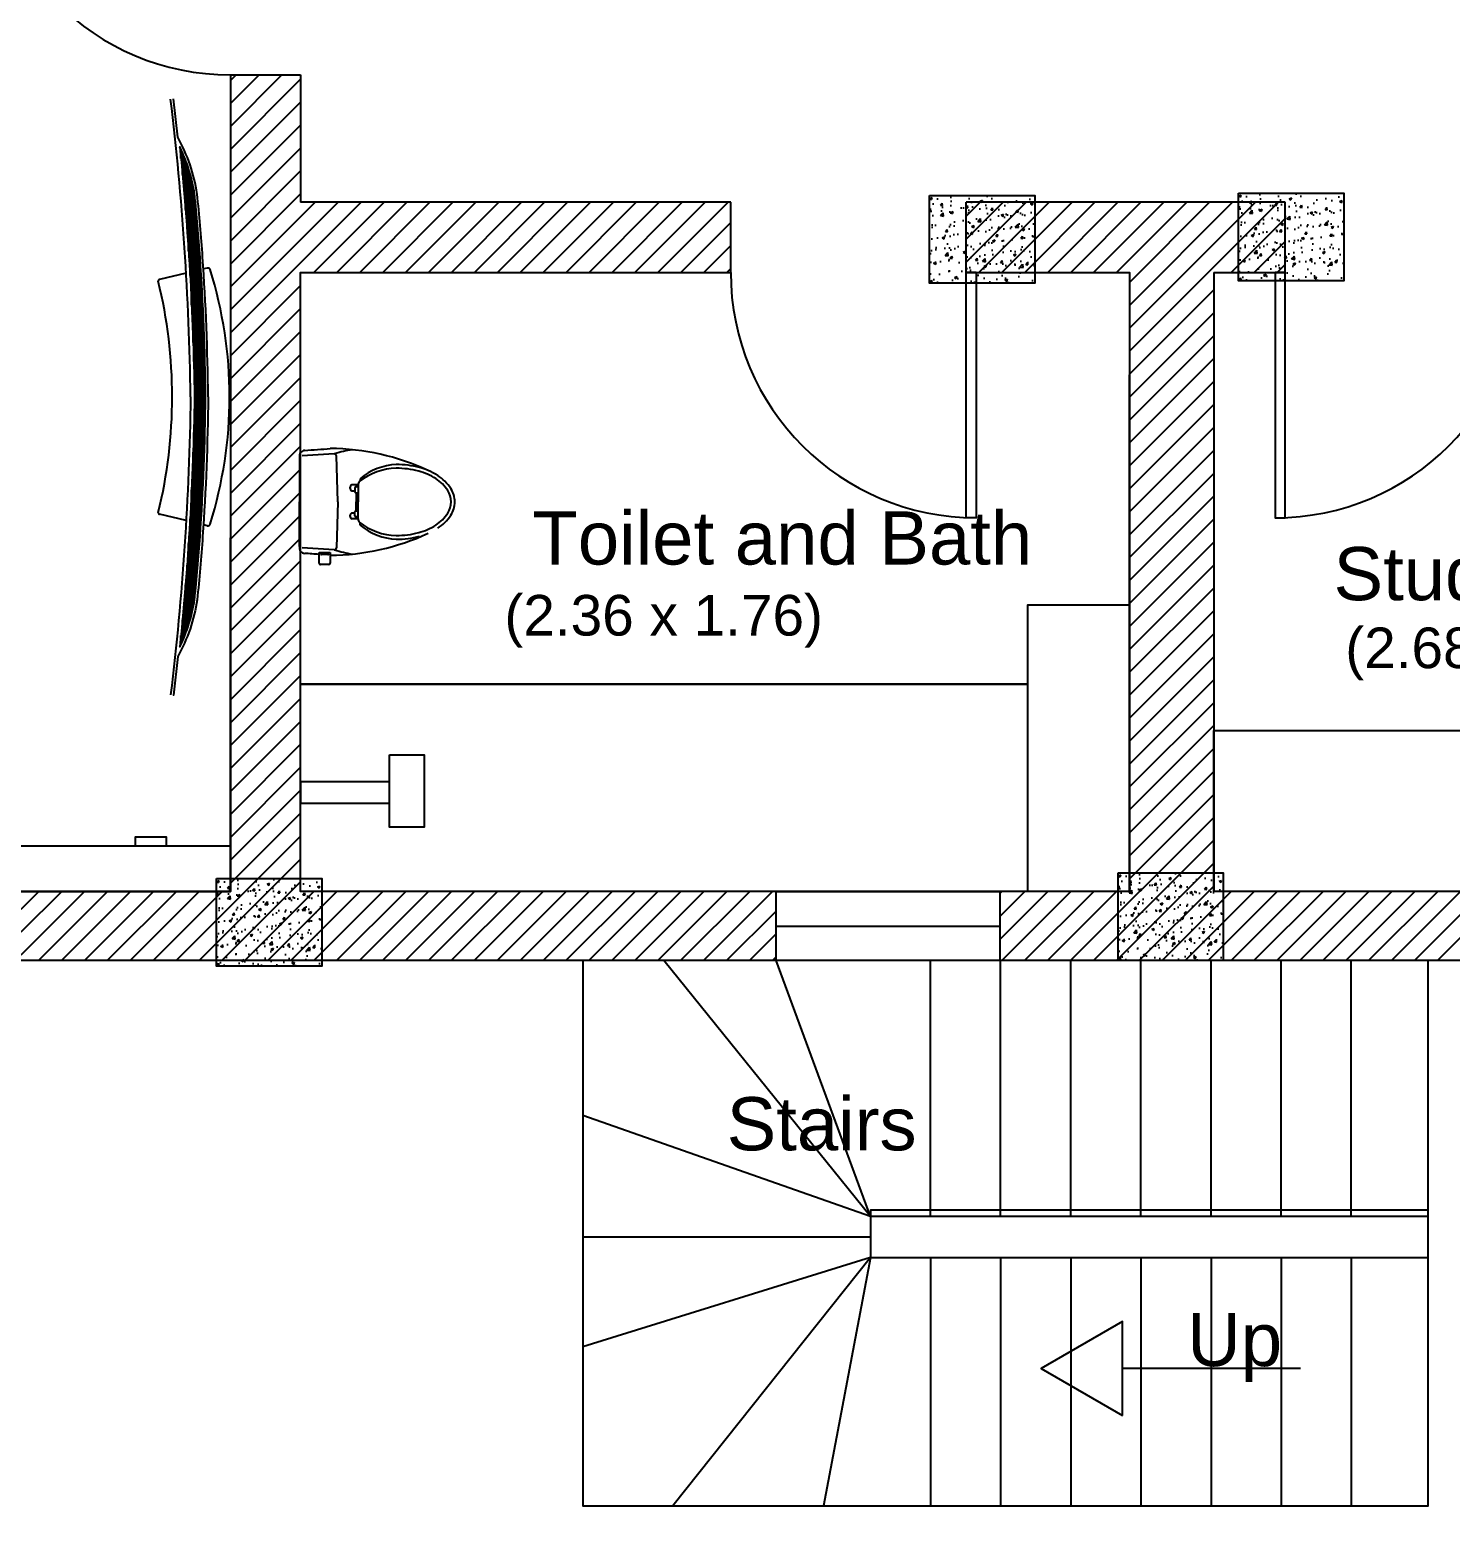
# Model space of a CAD drawing. Header units: inches. Extents: x 36.2 to 74.1, y 18.2 to 51.9.
# Drawn here: x 43.65 to 47.702, y 39.684 to 43.973 of the extents above; entities that cross this region are included whole.
import ezdxf

# ---------------------------------------------------------------- set-up
doc = ezdxf.new("R2010")
doc.units = ezdxf.units.IN
doc.header["$MEASUREMENT"] = 0
doc.layers.add('Doors', color=12, linetype='Continuous')
doc.layers.add('Windows', color=170, linetype='Continuous')
doc.styles.get("Standard").update_dxf_attribs({"font": 'arial.ttf'})

msp = doc.modelspace()

# ---------------------------------------------------------------- hatches: boundary and pattern name
at = {"true_color": 0xafd9aa}
h = msp.add_hatch(dxfattribs=at)
h.set_pattern_fill('ANSI31', color=9, scale=0.37)
h.set_pattern_definition([(45, (0, 0), (-0.03270368862987783, 0.03270368862987783), [])])
h.paths.add_polyline_path([(57.19103048852962, 49.66221806634923), (52.85098827497073, 49.66221806634923), (52.85098827497073, 49.46221806634918), (53.65829816990311, 49.46221806634918), (56.94575392950026, 49.46221806634918), (56.94575392950026, 44.22258631780738), (56.94575392950026, 43.62944386930354), (57.19103048852962, 43.62944386930354)], flags=17)
h.paths.add_polyline_path([(57.19103048852962, 38.08933364180939), (56.94575392950026, 38.08933364180939), (56.94575392950026, 37.79666967225791), (40.78812192753537, 37.79666967225791), (40.78812192753537, 41.31888763523403), (42.50459563246363, 41.31888763523403), (42.50459563246363, 41.51581615379206), (40.78812192753537, 41.51581615379206), (40.78812192753537, 42.89082965322888), (40.78812192780253, 43.64456270647098), (40.78812192753537, 43.87412290951333), (40.58812192753533, 43.87412290951333), (40.58812192753533, 42.68069730867904), (40.58812192753533, 37.79666967225791), (38.47708705135858, 37.79666967225791), (38.47708705135858, 49.46221806634918), (40.58812192753533, 49.46221806634918), (42.51207808031874, 49.46221806634918), (42.51207808031874, 49.66221806634923), (38.27708705135854, 49.66221806634923), (38.27708705135854, 37.5676050139827), (40.78812192753537, 37.5676050139827), (57.19103048852962, 37.5676050139827)])
h.paths.add_polyline_path([(44.42106933739194, 45.15959830586386), (44.2210693373919, 45.15959830586386), (44.2210693373919, 45.04269204946075), (40.78812192753537, 45.04382891205483), (40.78812192753537, 45.19080102632273), (40.58812192753533, 45.19080102632273), (40.58812192753533, 44.57412290951333), (40.78812192753537, 44.57412290951333), (40.78812192753537, 44.87361965644942), (44.2210693373919, 44.87361965644942), (44.2210693373919, 44.51644282745696), (44.42106933739195, 44.51644282745696)], flags=17)
h.paths.add_polyline_path([(40.78812192753537, 49.26221806634913), (40.78812192753537, 49.46221806634918), (40.58812192753533, 49.46221806634918), (40.58812192753533, 45.89080102632273), (40.78812192753537, 45.89080102632273)], flags=17)
h.paths.add_polyline_path([(46.05316468265652, 46.34532779184434), (44.42106933739194, 46.34532779184434), (44.42010352305249, 47.36394348921141), (46.9671654640855, 47.36394348921141), (46.9671654640855, 47.25644326718401), (46.9671654640855, 46.34532779184434), (46.72488356487848, 46.34532779184434), (46.72488356487848, 46.14628781380969), (47.16716546408554, 46.14628781380969), (47.16716546408554, 47.45644326718406), (47.16716546408554, 49.46221806634918), (46.9671654640855, 49.46221806634918), (46.9671654640855, 47.51029637473192), (44.42010352305249, 47.51029637473192), (44.42010352305249, 48.52928637348391), (44.2210693373919, 48.52928637348391), (44.2210693373919, 46.14628781380969), (44.2210693373919, 45.85959830587547), (44.42042712027075, 45.85959829023947), (44.42010352305249, 46.14628781380969), (46.05316468265652, 46.14628781380969)], flags=17)
h.paths.add_polyline_path([(52.03947005248098, 49.66221806634923), (49.15495135300178, 49.66221806634923), (49.15495135300178, 49.46221806634918), (50.73065480057994, 49.46221806634918), (50.73065480057994, 46.60077327740549), (50.67109466947635, 46.60077327740549), (50.67109466947635, 46.75087930088119), (50.93632792979406, 46.75087930088119), (50.93632792979406, 49.46221806634918), (52.03947005248098, 49.46221806634918)], flags=17)
h.paths.add_polyline_path([(47.99324783542183, 49.66221806634923), (46.50710326885083, 49.66221806634923), (46.50710326885083, 49.46221806634918), (47.5319039625748, 49.46221806634918), (47.99324783542183, 49.46221806634918)], flags=17)
h.paths.add_polyline_path([(45.67164455264007, 49.66221806634923), (44.78484202154175, 49.66221806634923), (43.70270385513702, 49.66221806634923), (43.70270385513702, 49.46221806634918), (44.7858078358812, 49.46221806634918), (45.67164455264007, 49.46221806634918)], flags=17)
h.paths.add_polyline_path([(53.65829816990311, 48.20815147173803), (53.4582981699031, 48.20815147173803), (53.45829816990314, 46.75087930088119), (51.71894513315991, 46.75087930088119), (51.71894513315991, 46.60077327740549), (53.45829816990314, 46.60077327740549), (53.45829816990315, 46.21807010964807), (53.65829816990311, 46.21807010964807)], flags=17)
h.paths.add_polyline_path([(53.65829816990311, 44.27062006720342), (53.65829816990311, 44.62758053439387), (53.45829816990319, 44.62758053439387), (53.45829816990322, 43.74171787508095), (53.65829816990311, 43.74171787508095)], flags=16)
h.paths.add_polyline_path([(53.6582981699031, 42.39828011063702), (53.45829816990324, 42.39828011063702), (53.45829816990324, 42.36999899285898), (53.45829816990329, 41.51581615379195), (49.91368457504029, 41.51581615379195), (49.91368457504029, 43.28164258412477), (49.91368457504029, 43.48164258412481), (47.90064938063469, 43.48164258412481), (47.90064938063469, 43.28164258412477), (49.71368457504025, 43.28164258412477), (49.71368457504025, 43.113369785382), (49.72917110749929, 43.113369785382), (49.72917110749929, 41.66796009052664), (49.71368457504025, 41.66796009052664), (49.71368457504025, 41.51581615379195), (49.17272550235704, 41.51581615379195), (49.17272550235704, 41.31888763523403), (53.65829816990311, 41.31888763523403)], flags=17)
h.paths.add_polyline_path([(48.28471528214369, 41.51581615379195), (47.02533339938475, 41.51581615379195), (47.02533339938475, 41.97541082830685), (47.02533339938475, 43.28164258412477), (47.22893049841272, 43.28164258412477), (47.22893049841272, 43.48164258412481), (46.31946937748087, 43.48164258412481), (46.31946937748087, 43.28164258412488), (46.784944991418, 43.28164258412488), (46.78494499141755, 41.51581615379206), (46.49528448764977, 41.51581615379206), (46.41541967112046, 41.51581615379206), (46.41541967112046, 41.31888763523403), (48.28471528214369, 41.31888763523403)], flags=17)
edge = h.paths.add_edge_path(flags=17)
edge.add_line((45.77705140774715, 41.51581615379206), (44.42106933739171, 41.51581615379206))
edge.add_line((44.42106933739171, 41.51581615379206), (44.42106933739196, 42.48648409710674))
edge.add_arc((44.43430809197882, 42.49665964867577), 0.01669749899670576, 189.8162380724889, 217.5465457849736, ccw=False)
edge.add_line((44.41785505070904, 42.49381291269924), (44.41785505070904, 42.62703212785364))
edge.add_line((44.41785505070904, 42.62703212785364), (44.41785505070904, 42.75770457570115))
edge.add_line((44.41785505070904, 42.75770457570115), (44.42106933739203, 42.75790530237202))
edge.add_line((44.42106933739203, 42.75790530237202), (44.42106933739217, 43.28164258412488))
edge.add_line((44.42106933739217, 43.28164258412488), (45.6477504952589, 43.28164258412488))
edge.add_line((45.6477504952589, 43.28164258412488), (45.6477504952589, 43.48164258412481))
edge.add_line((45.6477504952589, 43.48164258412481), (44.42106933739194, 43.48164258412481))
edge.add_line((44.42106933739194, 43.48164258412481), (44.42106933739195, 43.84472394523499))
edge.add_line((44.42106933739195, 43.84472394523499), (44.2210693373919, 43.84472394523499))
edge.add_line((44.2210693373919, 43.84472394523499), (44.2210693373919, 43.77399299500331))
edge.add_line((44.2210693373919, 43.77399299500331), (44.22106933739167, 41.51581615379206))
edge.add_line((44.22106933739167, 41.51581615379206), (43.624360987592, 41.51581615379206))
edge.add_line((43.624360987592, 41.51581615379206), (43.624360987592, 41.31888763523403))
edge.add_line((43.624360987592, 41.31888763523403), (45.77705140774715, 41.31888763523403))
edge.add_line((45.77705140774715, 41.31888763523403), (45.77705140774715, 41.51581615379206))
h = msp.add_hatch()
h.set_pattern_fill('GRATE', color=256, scale=0.005465108712496562, angle=-90.00000000000001)
h.set_pattern_definition([(270, (43.38152107496133, 51.29745926195064), (0.004337930040544145, -7.968648208616303e-19), []), (360, (43.38152107496133, 51.29745926195064), (4.249945711262029e-18, 0.01735172016217659), [])])
edge = h.paths.add_edge_path()
edge.add_arc((36.08796479109646, 43.038469059398), 8.031190561659376, -5.8949309602617745, -0.7988256644226226, ccw=False)
edge.add_arc((43.64942360158255, 42.42020500229849), 0.4745802003134248, -25.80315954805747, -8.640902738745924)
edge.add_arc((39.21474027740631, 42.86566052986), 4.931028789901593, -6.015470829849014, -3.919318011194914)
edge.add_arc((37.2891858246993, 42.99758392086238), 6.861097112897778, -3.919318011194177, -0.5936135586690736)
edge.add_arc((37.28918582469868, 42.85541751889265), 6.861097112898401, 0.5936135586695444, 3.919318011194037)
edge.add_arc((39.21474027740626, 42.98734090989505), 4.931028789901629, 3.919318011194877, 6.015470829845031)
edge.add_arc((43.64942360158232, 43.4327964374565), 0.4745802003136452, 8.6409027387053, 25.828831424895)
edge.add_arc((35.99255474293079, 42.80812697750134), 8.12668212575813, 0.8346032975563844, 5.8721753336404845, ccw=False)
at = {"transparency": 33554687}
h = msp.add_hatch(dxfattribs=at)
h.set_pattern_fill('AR-CONC', color=0, scale=0.01)
h.set_pattern_definition([(49.99999999999999, (8.23766004558449, -6.411647005532643), (0.07172601826007535, -0.006275213498259511), [0.0075, -0.0825]), (355, (8.23766004558449, -6.411647005532643), (-0.0138751333613, 0.07521921337000119), [0.006, -0.066]), (100.45144446, (8.243637213684494, -6.412169939932646), (0.0578508846727112, 0.06894399909686294), [0.006374019199999987, -0.07011421119999979]), (46.18420000000001, (8.23766004558449, -6.39164700553264), (0.1067241330671572, -0.01655192807930765), [0.01125, -0.12375]), (96.63563549, (8.246553720084492, -6.393026336232644), (0.09346619456742283, 0.09741186007745505), [0.0095610342, -0.105171376]), (351.1841639899999, (8.23766004558449, -6.39164700553264), (0.09346619450547732, 0.09741186002699902), [0.009000000000000001, -0.0990000001]), (21, (8.247660045584489, -6.396647005532643), (0.05969070521184617, -0.04026188906653388), [0.0075, -0.0825]), (326.0000000000001, (8.247660045584489, -6.396647005532643), (0.02433153319215817, 0.0725150045046853), [0.006, -0.066]), (71.45144474, (8.252634270984494, -6.400002162932644), (0.08402223767299712, 0.03225311528063538), [0.006374019000000001, -0.0701142112]), (37.50000000000001, (8.23766004558449, -6.411647005532643), (0.001215985531729067, 0.03328938538313115), [0, -0.0652, 0, -0.067, 0, -0.06625]), (7.499999999999999, (8.23766004558449, -6.411647005532643), (0.02630695374421486, 0.03944117118823603), [0, -0.0382, 0, -0.0637, 0, -0.02525]), (327.5, (8.21536004558449, -6.411647005532643), (0.0533822436172409, -0.002255487173437976), [0, -0.025, 0, -0.078, 0, -0.1035]), (317.5, (8.205360045584492, -6.411647005532643), (0.05831861693423862, 0.01001049823323177), [0, -0.0325, 0, -0.0518, 0, -0.0735])])
h.paths.add_polyline_path([(46.21474709694303, 43.50057106081658), (46.21474709694303, 43.25057106081658), (46.51474709694303, 43.25057106081658), (46.51474709694303, 43.50057106081658)])
h = msp.add_hatch(dxfattribs=at)
h.set_pattern_fill('AR-CONC', color=0, scale=0.01)
h.set_pattern_definition([(49.99999999999999, (9.119175834946802, -6.404870673369544), (0.07172601826007535, -0.006275213498259511), [0.0075, -0.0825]), (355, (9.119175834946802, -6.404870673369544), (-0.0138751333613, 0.07521921337000119), [0.006, -0.066]), (100.45144446, (9.125153003046805, -6.405393607769547), (0.0578508846727112, 0.06894399909686294), [0.006374019199999987, -0.07011421119999979]), (46.18420000000001, (9.119175834946802, -6.384870673369541), (0.1067241330671572, -0.01655192807930765), [0.01125, -0.12375]), (96.63563549, (9.128069509446803, -6.386250004069545), (0.09346619456742283, 0.09741186007745505), [0.0095610342, -0.105171376]), (351.1841639899999, (9.119175834946802, -6.384870673369541), (0.09346619450547732, 0.09741186002699902), [0.009000000000000001, -0.0990000001]), (21, (9.1291758349468, -6.389870673369543), (0.05969070521184617, -0.04026188906653388), [0.0075, -0.0825]), (326.0000000000001, (9.1291758349468, -6.389870673369543), (0.02433153319215817, 0.0725150045046853), [0.006, -0.066]), (71.45144474, (9.134150060346805, -6.393225830769545), (0.08402223767299712, 0.03225311528063538), [0.006374019000000001, -0.0701142112]), (37.50000000000001, (9.119175834946802, -6.404870673369544), (0.001215985531729067, 0.03328938538313115), [0, -0.0652, 0, -0.067, 0, -0.06625]), (7.499999999999999, (9.119175834946802, -6.404870673369544), (0.02630695374421486, 0.03944117118823603), [0, -0.0382, 0, -0.0637, 0, -0.02525]), (327.5, (9.0968758349468, -6.404870673369544), (0.0533822436172409, -0.002255487173437976), [0, -0.025, 0, -0.078, 0, -0.1035]), (317.5, (9.086875834946802, -6.404870673369544), (0.05831861693423862, 0.01001049823323177), [0, -0.0325, 0, -0.0518, 0, -0.0735])])
h.paths.add_polyline_path([(47.09626288630534, 43.50734739297968), (47.09626288630534, 43.25734739297968), (47.39626288630534, 43.25734739297968), (47.39626288630534, 43.50734739297968)])
h = msp.add_hatch(dxfattribs=at)
h.set_pattern_fill('AR-CONC', color=0, scale=0.01)
h.set_pattern_definition([(49.99999999999999, (8.775591865311, -8.343330431115191), (0.07172601826007535, -0.006275213498259511), [0.0075, -0.0825]), (355, (8.775591865311, -8.343330431115191), (-0.0138751333613, 0.07521921337000119), [0.006, -0.066]), (100.45144446, (8.781569033411003, -8.343853365515194), (0.0578508846727112, 0.06894399909686294), [0.006374019199999987, -0.07011421119999979]), (46.18420000000001, (8.775591865311, -8.323330431115188), (0.1067241330671572, -0.01655192807930765), [0.01125, -0.12375]), (96.63563549, (8.784485539811001, -8.324709761815193), (0.09346619456742283, 0.09741186007745505), [0.0095610342, -0.105171376]), (351.1841639899999, (8.775591865311, -8.323330431115188), (0.09346619450547732, 0.09741186002699902), [0.009000000000000001, -0.0990000001]), (21, (8.785591865310998, -8.328330431115191), (0.05969070521184617, -0.04026188906653388), [0.0075, -0.0825]), (326.0000000000001, (8.785591865310998, -8.328330431115191), (0.02433153319215817, 0.0725150045046853), [0.006, -0.066]), (71.45144474, (8.790566090711003, -8.331685588515192), (0.08402223767299712, 0.03225311528063538), [0.006374019000000001, -0.0701142112]), (37.50000000000001, (8.775591865311, -8.343330431115191), (0.001215985531729067, 0.03328938538313115), [0, -0.0652, 0, -0.067, 0, -0.06625]), (7.499999999999999, (8.775591865311, -8.343330431115191), (0.02630695374421486, 0.03944117118823603), [0, -0.0382, 0, -0.0637, 0, -0.02525]), (327.5, (8.753291865310999, -8.343330431115191), (0.0533822436172409, -0.002255487173437976), [0, -0.025, 0, -0.078, 0, -0.1035]), (317.5, (8.743291865311, -8.343330431115191), (0.05831861693423862, 0.01001049823323177), [0, -0.0325, 0, -0.0518, 0, -0.0735])])
h.paths.add_polyline_path([(46.75267891666954, 41.56888763523403), (46.75267891666954, 41.31888763523403), (47.05267891666954, 41.31888763523403), (47.05267891666954, 41.56888763523403)])
h = msp.add_hatch(dxfattribs=at)
h.set_pattern_fill('AR-CONC', color=0, scale=0.01)
h.set_pattern_definition([(49.99999999999999, (6.204109592299503, -8.35958599718225), (0.07172601826007535, -0.006275213498259511), [0.0075, -0.0825]), (355, (6.204109592299503, -8.35958599718225), (-0.0138751333613, 0.07521921337000119), [0.006, -0.066]), (100.45144446, (6.210086760399506, -8.360108931582253), (0.0578508846727112, 0.06894399909686294), [0.006374019199999987, -0.07011421119999979]), (46.18420000000001, (6.204109592299503, -8.339585997182247), (0.1067241330671572, -0.01655192807930765), [0.01125, -0.12375]), (96.63563549, (6.213003266799504, -8.340965327882252), (0.09346619456742283, 0.09741186007745505), [0.0095610342, -0.105171376]), (351.1841639899999, (6.204109592299503, -8.339585997182247), (0.09346619450547732, 0.09741186002699902), [0.009000000000000001, -0.0990000001]), (21, (6.214109592299501, -8.34458599718225), (0.05969070521184617, -0.04026188906653388), [0.0075, -0.0825]), (326.0000000000001, (6.214109592299501, -8.34458599718225), (0.02433153319215817, 0.0725150045046853), [0.006, -0.066]), (71.45144474, (6.219083817699506, -8.347941154582251), (0.08402223767299712, 0.03225311528063538), [0.006374019000000001, -0.0701142112]), (37.50000000000001, (6.204109592299503, -8.35958599718225), (0.001215985531729067, 0.03328938538313115), [0, -0.0652, 0, -0.067, 0, -0.06625]), (7.499999999999999, (6.204109592299503, -8.35958599718225), (0.02630695374421486, 0.03944117118823603), [0, -0.0382, 0, -0.0637, 0, -0.02525]), (327.5, (6.181809592299501, -8.35958599718225), (0.0533822436172409, -0.002255487173437976), [0, -0.025, 0, -0.078, 0, -0.1035]), (317.5, (6.171809592299503, -8.35958599718225), (0.05831861693423862, 0.01001049823323177), [0, -0.0325, 0, -0.0518, 0, -0.0735])])
h.paths.add_polyline_path([(44.18119664365804, 41.55263206916698), (44.18119664365804, 41.30263206916698), (44.48119664365804, 41.30263206916698), (44.48119664365804, 41.55263206916698)])

# ---------------------------------------------------------------- linework, layer by layer
for p, q in [((44.2210693373919, 43.84472394523499), (44.42106933739194, 43.84472394523499)), ((44.2210693373919, 43.84472394523499), (44.2210693373919, 43.77399299500331)), ((44.42106933739195, 43.84472394523499), (44.42106933739194, 43.48164258412481)), ((44.2210693373919, 43.77399299500331), (44.22106933739167, 41.51581615379183)), ((45.6477504952589, 43.48164258412481), (44.42106933739194, 43.48164258412481)), ((45.6477504952589, 43.28164258412488), (45.6477504952589, 43.48164258412481)), ((46.31946937748087, 43.28164258412488), (46.31946937748087, 43.48164258412481)), ((47.22893049841272, 43.48164258412481), (46.31946937748087, 43.48164258412481)), ((47.22893049841272, 43.28164258412477), (47.22893049841272, 43.48164258412481)), ((44.09460652662872, 43.27949699853718), (44.01829449445834, 43.26124319466867)), ((44.15489086741866, 43.29391698581605), (44.14395290595541, 43.29130063033982)), ((44.09473435598606, 42.57347386449292), (44.01829449445834, 42.59175824508637)), ((44.15489086741866, 42.559084453939), (44.14395290595541, 42.56170080941522)), ((44.2210693373919, 41.51581615379206), (40.78812192753537, 41.51581615379206)), ((46.04609891870496, 40.58875887531667), (45.45737379026832, 41.31888763523403)), ((46.04609891870496, 40.58875887531667), (45.77705140774715, 41.31888763523403)), ((46.21757506957219, 40.58875887531667), (46.21757506957219, 41.31888763523403)), ((46.41757506957219, 40.58875887531667), (46.41757506957219, 41.31888763523403)), ((46.61757506957219, 40.58875887531667), (46.61757506957219, 41.31888763523403)), ((46.81757506957219, 40.58875887531667), (46.81757506957219, 41.31888763523403)), ((47.01757506957219, 40.58875887531667), (47.01757506957219, 41.31888763523403)), ((47.21757506957219, 40.58875887531667), (47.21757506957219, 41.31888763523403)), ((47.41757506957219, 40.58875887531667), (47.41757506957219, 41.31888763523403)), ((46.04609891870496, 40.58875887531667), (45.22628506810725, 40.87728514488481)), ((46.04609891870496, 40.5303177959554), (45.22628506810725, 40.5303177959554)), ((46.04609891870496, 40.47187671659412), (45.22628506810725, 40.21685692108804)), ((46.04609891870496, 40.47187671659412), (45.48307346212459, 39.76350881407143)), ((46.04609891870496, 40.47187671659412), (45.91256289346347, 39.76350881407143)), ((46.21757506957219, 40.47187671659412), (46.21757506957219, 39.76350881407143)), ((46.41757506957219, 40.47187671659412), (46.41757506957219, 39.76350881407143)), ((46.61757506957219, 40.47187671659412), (46.61757506957219, 39.76350881407143)), ((46.81757506957219, 40.47187671659412), (46.81757506957219, 39.76350881407143)), ((47.01757506957219, 40.47187671659412), (47.01757506957219, 39.76350881407143)), ((47.21757506957219, 40.47187671659412), (47.21757506957219, 39.76350881407143)), ((47.41757506957219, 40.47187671659412), (47.41757506957219, 39.76350881407143)), ((47.27269482661723, 40.15545646050577), (46.76506475704809, 40.15545646050577))]:
    msp.add_line(p, q)
at = {"color": 7, "true_color": 0xffffff}
for p, q in [((44.51652460384292, 42.76386631946266), (44.42526645266155, 42.75816740499646)), ((44.41785505070904, 42.75455787105496), (44.41785505070904, 42.62703212785364)), ((44.52720711136062, 42.62703212785364), (44.52386075576538, 42.75835311679363)), ((44.58478655884118, 42.67574634119216), (44.56741078847799, 42.67574634119216)), ((44.58478655884118, 42.67574634119216), (44.58478655884118, 42.62703212785364)), ((44.59099219111376, 42.69312211155652), (44.59099219111376, 42.68698640767)), ((44.56741078847799, 42.65837057082896), (44.57547811043233, 42.65837057082896)), ((44.57547811043233, 42.66643789278446), (44.57547811043233, 42.6558883179211)), ((44.58478655884118, 42.66954070891959), (44.57858092656861, 42.66954070891959)), ((44.57858092656861, 42.65278550178365), (44.58478655884118, 42.65278550178365)), ((44.57920148979587, 42.65278550178365), (44.57920148979587, 42.62703212785364)), ((44.41785505070904, 42.49950638465232), (44.41785505070904, 42.62703212785364)), ((44.52720711136062, 42.62703212785364), (44.52386075576538, 42.49571113891366)), ((44.56741078847799, 42.59569368487716), (44.57547811043233, 42.59569368487716)), ((44.57547811043233, 42.58762636292282), (44.57547811043233, 42.59817593778503)), ((44.57858092656861, 42.60127875392247), (44.58478655884118, 42.60127875392247)), ((44.57920148979587, 42.60127875392247), (44.57920148979587, 42.62703212785364)), ((44.58478655884118, 42.57831791451396), (44.58478655884118, 42.62703212785364)), ((44.58478655884118, 42.57831791451396), (44.56741078847799, 42.57831791451396)), ((44.58478655884118, 42.58452354678654), (44.57858092656861, 42.58452354678654)), ((44.59099219111376, 42.56094214415076), (44.59099219111376, 42.56707784803729)), ((44.51652460384292, 42.49019793624346), (44.42526645266155, 42.49589685070852)), ((44.47736600444596, 42.47817584841049), (44.4737057411668, 42.48275117751638)), ((44.4737057411668, 42.477230440686), (44.4737057411668, 42.48275117751638)), ((44.4737057411668, 42.48275117751638), (44.50535446575692, 42.48275117751638)), ((44.4737057411668, 42.45234357937963), (44.4737057411668, 42.477230440686)), ((44.4987488252962, 42.47654554524266), (44.48075805372844, 42.47654554524266)), ((44.50535446575692, 42.48275117751638), (44.50230752172036, 42.47839840033238)), ((44.50535446575692, 42.48275117751638), (44.50535446575692, 42.47487289004445)), ((44.50535446575692, 42.47487289004445), (44.50535446575692, 42.45234357937963)), ((44.50101052316149, 42.44799963678884), (44.47804968375298, 42.44799963678884))]:
    msp.add_line(p, q, dxfattribs=at)
for points in [[(44.10744565001663, 42.92650071987752), (44.10744565001663, 42.92650071987752, 0.0262372646196707), (44.05040671452662, 43.77583077591437, 2.267412370488166)], [(44.15742963251909, 42.92650071987752, 0.01451497619300714), (44.14173377063717, 43.32489858745658, 0.009155133906096773), (44.1260721834018, 43.50505606050459, 0.08953680392656947), (44.07072138681071, 43.66715406979481), (44.05851568585732, 43.77693741903553), (44.05851568585732, 43.77693741903553)], [(44.11837480109171, 42.92650071987757, -0.02223961959945953), (44.07668567359731, 42.2136293785013, 0.07502476294597962), (44.11861702128945, 42.34890351961201, 0.009146447121101324), (44.13423682045182, 42.52861648258776, 0.01451214179577084), (44.14991470515742, 42.92650071987754, 0.0145121417957682), (44.13423682045182, 43.32438495716728, 0.009146447121084153), (44.11861702128948, 43.50409792014269, 0.07513740908608306), (44.07659307269137, 43.6395634790327, -0.02198409519833695), (44.11837470341679, 42.92650071987757)], [(44.10744565001663, 42.92650071987752), (44.10744565001663, 42.92650071987752, -0.02655035335912093), (44.05040671452662, 42.07717066384066, -2.267412370488166)], [(44.15742963251909, 42.92650071987752, -0.01451497619300714), (44.14173377063717, 42.52810285229845, -0.009155133906096773), (44.1260721834018, 42.34794537925044, -0.08953680392656947), (44.07072138681071, 42.18584736996023), (44.05851568585732, 42.0760640207195), (44.05851568585732, 42.0760640207195)]]:
    msp.add_lwpolyline(points, format="xyb")
for points in [[(46.21474709694303, 43.50057106081658), (46.51474709694303, 43.50057106081658), (46.51474709694303, 43.25057106081658), (46.21474709694303, 43.25057106081658)], [(47.09626288630534, 43.50734739297968), (47.39626288630534, 43.50734739297968), (47.39626288630534, 43.25734739297968), (47.09626288630534, 43.25734739297968)], [(46.78494499141777, 41.51581615379206), (46.49528448764977, 41.51581615379206), (46.49528448764977, 42.33327773524161), (46.78494499141777, 42.33327773524161)], [(46.49528448764977, 42.10678744667348), (44.42106933739186, 42.10678744667348), (44.42106933739186, 42.10678744667348), (46.49528448764977, 42.10678744667348)], [(48.28471528214369, 41.51581615379195), (47.02533339938475, 41.51581615379195), (47.02533339938475, 41.97541082830685), (48.28471528214369, 41.97541082830685)], [(44.6747553379937, 41.90515902311381), (44.77357692070655, 41.90515902311381), (44.77357692070655, 41.69942651589463), (44.6747553379937, 41.69942651589463)], [(44.42106933739171, 41.76800146600999), (44.6747553379937, 41.76800146600999), (44.6747553379937, 41.82835293506014), (44.42106933739171, 41.82835293506014)], [(42.80761830887059, 41.51581615379206), (44.2210693373919, 41.51581615379206), (44.2210693373919, 41.64501677990484), (42.80761830887059, 41.64501677990484)], [(44.03732014617344, 41.64501677990484), (43.95056244774605, 41.64501677990484), (43.95056244774605, 41.67173160806033), (44.03732014617344, 41.67173160806033)], [(46.75267891666954, 41.56888763523403), (47.05267891666954, 41.56888763523403), (47.05267891666954, 41.31888763523403), (46.75267891666954, 41.31888763523403)], [(44.18119664365804, 41.55263206916698), (44.48119664365804, 41.55263206916698), (44.48119664365804, 41.30263206916698), (44.18119664365804, 41.30263206916698)], [(47.63685235779933, 41.31888763523403), (45.22628506810725, 41.31888763523403), (45.22628506810725, 39.76350881407143), (47.63685235779933, 39.76350881407143)], [(47.63685235779933, 40.60734210487499), (46.04609891870496, 40.60734210487499), (46.04609891870496, 40.47187671659412), (47.63685235779933, 40.47187671659412)], [(47.63685235779933, 40.58875887531667), (46.04609891870496, 40.58875887531667), (46.04609891870496, 40.47187671659412), (47.63685235779933, 40.47187671659412)], [(46.76506475704809, 40.02139610832819), (46.76506475704809, 40.28951681268336), (46.53286541579594, 40.15545646050577)]]:
    msp.add_lwpolyline(points, close=True)
for points in [[(46.31946937748087, 43.28164258412488), (46.784944991418, 43.28164258412488), (46.78494499141755, 41.51581615379206), (44.42106933739171, 41.51581615379206), (44.42106933739217, 43.28164258412488), (45.6477504952589, 43.28164258412488)], [(47.02533339938475, 43.28164258412477), (47.02533339938475, 41.51581615379195)], [(47.02533339938475, 43.28164258412477), (47.22893049841272, 43.28164258412477)], [(47.90064938063469, 43.28164258412477), (49.71368457504025, 43.28164258412477), (49.71368457504025, 41.51581615379195), (47.02533339938475, 41.51581615379195)], [(46.78494499141777, 41.51581615379206), (46.78494499141777, 42.98938750686858)], [(44.2210693373919, 41.51581615379206), (44.2210693373919, 42.52472697678087)], [(53.65829816990311, 41.31888763523403), (40.78812192753537, 41.31888763523403)]]:
    msp.add_lwpolyline(points)
for centre, radius, start, end in [((44.15648009915238, 43.28727302798331), 0.006831385890620702, 17.43304589651195, 103.4523608859765), ((43.00757683352701, 42.92650071987752), 1.211047052646622, 342.5669541033683, 17.43304589663132), ((44.01924803349857, 43.25725681996903), 0.004098831534372421, 103.4523608859765, 193.6730309340388), ((42.65965107090265, 42.92650071987752), 1.395152217580037, 346.3269690659611, 13.67303093403886), ((44.01924803349857, 42.59574461978601), 0.004098831534372421, 166.3269690659612, 256.5476391140235), ((44.15648009915238, 42.56572841177172), 0.006831385890620702, 256.5476391140235, 342.5669541034878)]:
    msp.add_arc(centre, radius, start, end)
for centre, radius, start, end in [((44.43430809197829, 42.75740460703094), 0.01669749899608623, 95.0906703559302, 189.8162380708838), ((43.99239181375822, 49.50991711698607), 6.7502647242842, 273.741036594251, 274.3604660211345), ((44.50084970816113, 42.10437364605924), 0.6748345905952478, 65.14719131345059, 89.59485527610413), ((44.5164592254394, 42.75614179112462), 0.007724805006009954, 16.63435751747017, 89.51507496823187), ((44.61948059626668, 42.45175764703257), 0.328072981898886, 98.88286625845278, 107.9475216618766), ((44.69818544120385, 42.54533502334599), 0.1776241229126015, 91.34837761627087, 128.1307684678788), ((44.70178246912926, 42.56188940097428), 0.1717454803757905, 92.59528931015863, 130.1719810194055), ((44.69400568684106, 42.47252760106734), 0.2609311202608811, 75.20701636196372, 90.00000000056954), ((44.69400568683788, 42.47252760108465), 0.2503823605097132, 75.20701636118262, 89.99999999981394), ((44.71411859801653, 42.54868967766521), 0.1821580848512196, 67.27937689438203, 75.20701635923322), ((44.57134102225061, 42.66705845601057), 0.009535517103761866, 114.3410899365065, 245.658910063493), ((44.60319660124981, 42.67378122430584), 0.01851462518832856, 142.4899526845929, 173.9072283425631), ((44.71411859801869, 42.54868967765056), 0.1716093251295876, 57.48059634344001, 75.20701636256557), ((44.71411859801553, 42.5486896776745), 0.1821580848430307, 57.48059633872482, 67.27937689310328), ((44.74478438562756, 42.59678936785686), 0.1145657389203249, 33.01175853040468, 57.48059633845617), ((44.74478438562984, 42.59678936784438), 0.1251144986615504, 33.01175853495674, 57.48059634301711), ((44.57858092656804, 42.66643789278389), 0.003102816135707188, 89.99999998930599, 179.9999999892995), ((44.5785809265692, 42.65588831792051), 0.003102816136863076, 179.9999999892995, 269.9999999893059), ((44.79133323527677, 42.62703212784372), 0.0590551999633995, 9.545938709882438e-09, 33.01175854381012), ((44.7913332352775, 42.62703212785486), 0.06960395969305917, 359.9999999990457, 33.01175853315475), ((44.57134102225061, 42.58700579969556), 0.009535517103761866, 114.3410899365065, 245.658910063493), ((44.5785809265692, 42.59817593778561), 0.003102816136863076, 90.00000001069358, 180.0000000107005), ((44.74478438562756, 42.65727488784927), 0.1145657389203249, 302.5194036615438, 326.9882414695952), ((44.74478438562718, 42.65727488786118), 0.125114498663471, 302.519403657937, 326.9882414657268), ((44.79133323527483, 42.62703212786299), 0.05905519996535003, 326.9882414568851, 359.999999991024), ((44.79133323527555, 42.62703212785183), 0.06960395969500971, 326.9882414673706, 1.524223581107124e-09), ((44.57858092656861, 42.58762636292282), 0.003102816136285132, 180, 270), ((44.60319660125187, 42.5802830313997), 0.01851462519031013, 186.0927716549542, 217.5100473129633), ((44.69818544120211, 42.70872923235956), 0.177624122911984, 231.8692315329192, 268.6516223843057), ((44.70178246913095, 42.69217485473242), 0.1717454803764447, 229.828018980058, 267.4047106892643), ((44.71411859801869, 42.70537457805557), 0.1716093251295876, 284.7929836374344, 302.5194036565599), ((44.50084970815846, 43.14969060964746), 0.6748345905958448, 270.4051447240953, 294.8528086868058), ((44.69400568683788, 42.78153665462148), 0.2503823605097132, 270.000000000186, 284.7929836388174), ((44.69400568683661, 42.78153665463937), 0.260931120261459, 270.0000000003843, 284.7929836390114), ((44.43430809197882, 42.49665964867577), 0.01669749899670917, 170.1837619273925, 264.9093296423459), ((43.99239181387914, 35.74414713791948), 6.750264725075191, 85.91117103488229, 86.25896340708381), ((44.48075805372716, 42.48088948783708), 0.004343942594413596, 218.6598082709665, 270.0000000166146), ((44.49874882529185, 42.48088948782703), 0.004343942584372863, 270.0000000572936, 325.0079798588018), ((43.99239179405962, 35.74414723172598), 6.750264633045208, 85.6395337520898, 85.64180687603944), ((44.51645922543862, 42.49792246458209), 0.007724805006595111, 270.4849250376885, 343.3656424882727), ((44.61948059625938, 42.80230660867414), 0.3280729818971888, 252.0524783395141, 261.1171337427087), ((44.47804968375529, 42.45234357937732), 0.004343942588487407, 179.9999999694374, 269.9999999696363), ((44.50101052316379, 42.45234357938195), 0.004343942593110963, 269.9999999696363, 359.9999999694374)]:
    msp.add_arc(centre, radius, start, end, dxfattribs=at)
at = {"layer": 'Doors'}
for p, q in [((46.34775049525891, 43.28164258412488), (46.31946937748087, 43.28164258412488)), ((47.20064938063469, 43.28164258412477), (47.22893049841272, 43.28164258412477))]:
    msp.add_line(p, q, dxfattribs=at)
for points in [[(46.34775049525891, 43.28164258412488), (46.34775049525891, 42.58164258412488), (46.31946937748087, 42.58164258412488), (46.31946937748087, 43.28164258412488)], [(47.20064938063469, 43.28164258412477), (47.20064938063469, 42.58164258412476), (47.22893049841272, 42.58164258412476), (47.22893049841272, 43.28164258412477)]]:
    msp.add_lwpolyline(points, close=True, dxfattribs=at)
for centre, start, end in [((44.2210693373919, 44.54472394523499), 180, 270), ((46.34775049525891, 43.28164258412488), 180, 270), ((47.20064938063469, 43.28164258412477), 270, 1.272221872585407e-14)]:
    msp.add_arc(centre, 0.7000000000000028, start, end, dxfattribs=at)
at = {"layer": 'Windows'}
msp.add_line((45.77705140774715, 41.41735189451305), (46.41541967112046, 41.41735189451305), dxfattribs=at)
msp.add_lwpolyline([(45.77705140774715, 41.51581615379206), (46.41541967112046, 41.51581615379206), (46.41541967112046, 41.31888763523403), (45.77705140774715, 41.31888763523403)], close=True, dxfattribs=at)

# ---------------------------------------------------------------- texts
for s, height, p in [('Toilet and Bath', 0.1517259279414276, (45.08219534339267, 42.44834521518078)), ('Study Room', 0.1517259279414276, (47.36695220820911, 42.34655475215732)), ('(2.36 x 1.76)', 0.1158473785835668, (45.00239301160764, 42.24576733943195)), ('(2.68 x 1.76)', 0.1158473785835668, (47.40051139651405, 42.15282822101926)), ('Stairs', 0.1517259279414276, (45.6361919934061, 40.77762901892936)), ('Up', 0.1517259279414276, (46.94954559974576, 40.1622997741614))]:
    msp.add_text(s, height=height).set_placement(p)

doc.saveas('drawing.dxf')
